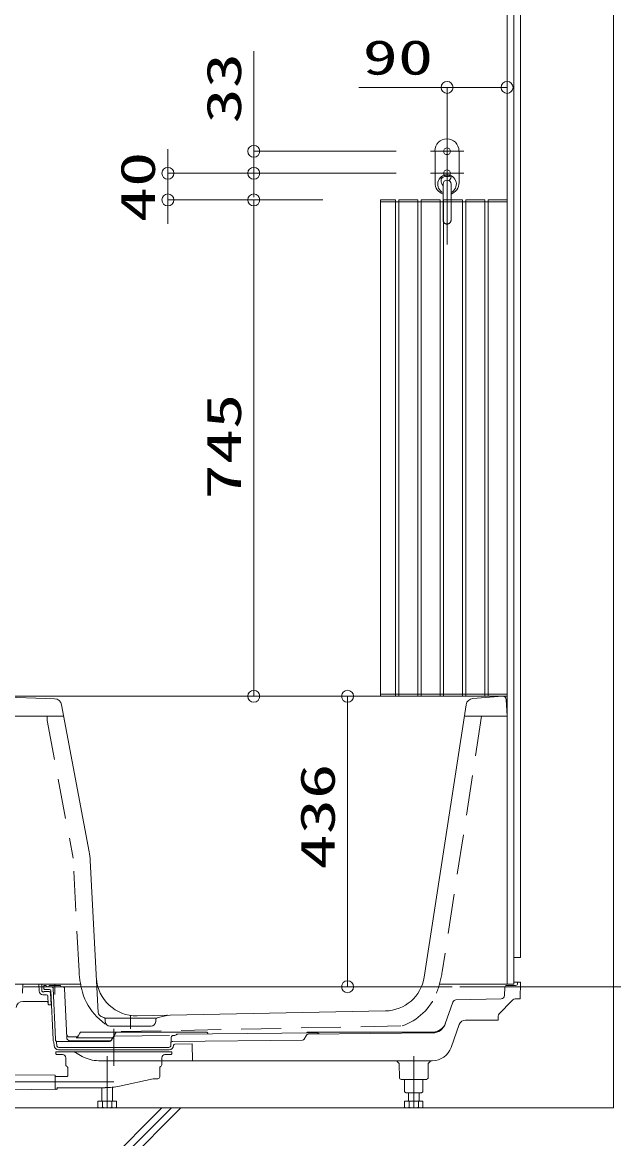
# Model space of a CAD drawing. Units: millimetres on the paper. Extents: x -305 to 305, y -152 to 152.
# Drawn here: x -218.7 to -189.1, y -99 to -43.1 of the extents above; entities that cross this region are included whole.
import ezdxf
from ezdxf.enums import TextEntityAlignment as Align

# ---------------------------------------------------------------- set-up
doc = ezdxf.new("R2010")
doc.units = ezdxf.units.MM
for name, pattern in [('DASHED2', [3, 2, -1]), ('LONG_CHAIN', [21, 18, -1, 1, -1]), ('LONG_DOUBLE_CHAIN', [21.8, 18, -1, 0.6, -0.6, 0.6, -1])]:
    doc.linetypes.add(name, pattern=pattern)
doc.layers.add('0-0_0', color=7, linetype='Continuous', lineweight=9)
doc.layers.add('0-1_VIEW0001', color=7, linetype='Continuous', lineweight=9)
doc.styles.add('ＭＳ ゴシック', font='')
doc.styles.get('ＭＳ ゴシック').set_extended_font_data('MS Gothic')

# ---------------------------------------------------------------- blocks, each defined once
blk = doc.blocks.new('_ORIGIN')
at = {"layer": '0-0_0'}
blk.add_line((0, 0), (-1, 0), dxfattribs=at)
blk.add_circle((0, 0), 0.5, dxfattribs=at)

msp = doc.modelspace()

# ---------------------------------------------------------------- linework, layer by layer
at = {"layer": '0-0_0'}
for p, q in [((-197.425, -46.353), (-201.839, -46.353)), ((-196.825, -46.353), (-195.025, -46.353)), ((-207.089, -48.954), (-207.089, -48.354)), ((-207.089, -50.654), (-207.089, -49.554)), ((-203.631, -50.654), (-207.089, -50.654)), ((-207.089, -51.254), (-207.089, -51.854)), ((-203.631, -51.987), (-207.09, -51.987)), ((-207.09, -76.22), (-207.09, -52.587)), ((-203.631, -76.82), (-207.09, -76.82)), ((-197.175, -76.82), (-202.401, -76.82)), ((-202.401, -90.754), (-202.401, -77.42)), ((-197.175, -91.354), (-202.401, -91.354))]:
    msp.add_line(p, q, dxfattribs=at)
msp.add_lwpolyline([(-199.965, -49.554), (-207.089, -49.554), (-207.089, -44.539)], dxfattribs=at)
at = {"layer": '0-1_VIEW0001'}
for p, q in [((-189.091, -14.02), (-189.091, -97.42)), ((-194.425, -77.82), (-194.425, -25.187)), ((-194.091, -91.22), (-194.091, -25.187)), ((-193.758, -89.887), (-193.758, -25.187)), ((-211.386, -50.054), (-211.386, -49.454)), ((-199.965, -50.654), (-211.386, -50.654)), ((-211.386, -51.987), (-211.386, -50.654)), ((-203.631, -51.987), (-211.386, -51.987)), ((-211.386, -52.587), (-211.386, -53.187)), ((-206.591, -76.82), (-220.586, -76.82)), ((-220.58, -76.82), (-217.051, -76.943)), ((-217.96, -76.82), (-194.635, -76.82)), ((-194.648, -76.821), (-196.134, -76.932)), ((-215.319, -84.601), (-216.704, -77.242)), ((-198.568, -90.87), (-196.469, -77.242)), ((-219.725, -77.82), (-216.595, -77.82)), ((-194.425, -91.22), (-194.425, -77.82)), ((-215.266, -85.043), (-214.868, -92.638)), ((-194.091, -89.887), (-193.758, -89.887)), ((-215.752, -91.22), (-221.641, -91.22)), ((-218.666, -91.682), (-218.638, -91.22)), ((-217.82, -91.578), (-217.835, -91.22)), ((-217.683, -91.572), (-217.699, -91.22)), ((-217.533, -91.287), (-217.589, -91.287)), ((-217.589, -91.287), (-217.586, -91.457)), ((-217.303, -91.49), (-217.552, -91.49)), ((-217.354, -91.587), (-217.552, -91.587)), ((-217.454, -91.324), (-217.462, -91.316)), ((-217.22, -91.354), (-217.383, -91.354)), ((-217.325, -91.287), (-217.358, -91.354)), ((-216.758, -91.287), (-217.325, -91.287)), ((-217.13, -93.99), (-217.236, -91.554)), ((-216.654, -91.354), (-217.22, -91.354)), ((-217.01, -93.985), (-217.121, -91.449)), ((-216.725, -91.354), (-216.758, -91.287)), ((-216.447, -93.901), (-216.554, -91.449)), ((-194.091, -91.22), (-197.799, -91.22)), ((-194.547, -91.798), (-194.529, -91.383)), ((-193.993, -91.287), (-194.429, -91.287)), ((-194.091, -91.12), (-193.758, -91.12)), ((-193.892, -91.153), (-193.893, -91.189)), ((-193.773, -91.954), (-193.758, -91.12)), ((-217.469, -92.087), (-218.639, -92.087)), ((-217.451, -91.757), (-217.633, -91.757)), ((-217.367, -92.222), (-217.385, -91.821)), ((-217.229, -92.254), (-217.254, -91.683)), ((-197.515, -93.217), (-197.13, -92.128)), ((-196.977, -92.017), (-194.709, -91.958)), ((-194.19, -92.056), (-194.815, -92.706)), ((-193.893, -91.954), (-193.949, -91.954)), ((-193.893, -91.954), (-193.773, -91.954)), ((-217.229, -92.254), (-217.334, -92.254)), ((-200.504, -92.565), (-212.921, -92.813)), ((-214.589, -92.894), (-214.72, -92.843)), ((-214.529, -92.92), (-211.987, -92.92)), ((-214.52, -93.099), (-214.526, -92.982)), ((-214.52, -93.099), (-214.526, -92.982)), ((-214.52, -93.099), (-214.526, -92.982)), ((-211.997, -93.099), (-211.991, -92.995)), ((-211.443, -92.788), (-211.915, -92.903)), ((-196.813, -93.242), (-197.219, -94.387)), ((-194.865, -93.02), (-196.499, -93.02)), ((-194.865, -93.02), (-194.861, -92.819)), ((-215.896, -93.858), (-215.787, -93.67)), ((-213.976, -93.62), (-215.7, -93.62)), ((-212.23, -93.32), (-214.287, -93.32)), ((-214.217, -94.037), (-214.005, -93.67)), ((-214.034, -93.82), (-211.305, -93.792)), ((-209.483, -93.62), (-213.918, -93.62)), ((-211.121, -93.791), (-211.041, -93.79)), ((-203.959, -93.652), (-210.892, -93.722)), ((-209.375, -93.706), (-209.396, -93.67)), ((-204.568, -93.971), (-204.453, -93.773)), ((-204.368, -93.723), (-198.137, -93.661)), ((-198.129, -93.62), (-204.367, -93.62)), ((-217.082, -94.297), (-217.09, -94.124)), ((-216.955, -94.087), (-214.303, -94.087)), ((-216.946, -94.291), (-216.952, -94.139)), ((-216.846, -94.387), (-216.531, -94.387)), ((-216.531, -94.387), (-211.651, -94.387)), ((-215.959, -93.868), (-216.289, -93.868)), ((-216.281, -94.054), (-214.284, -94.054)), ((-214.142, -93.908), (-215.982, -93.908)), ((-211.651, -94.387), (-211.337, -94.387)), ((-211.22, -93.886), (-211.237, -94.291)), ((-211.232, -94.182), (-211.237, -94.291)), ((-204.653, -94.021), (-211.134, -94.086)), ((-211.1, -94.285), (-211.101, -94.296)), ((-210.166, -94.213), (-211.034, -94.222)), ((-210.166, -94.213), (-210.151, -95.054)), ((-216.991, -94.62), (-216.991, -94.704)), ((-216.975, -94.604), (-211.208, -94.604)), ((-216.868, -94.604), (-216.975, -94.604)), ((-216.871, -94.737), (-216.958, -94.737)), ((-216.871, -94.737), (-216.651, -94.747)), ((-216.531, -94.507), (-216.862, -94.507)), ((-216.531, -94.507), (-211.32, -94.507)), ((-216.491, -94.913), (-216.491, -95.22)), ((-216.092, -94.599), (-215.674, -94.836)), ((-211.691, -94.913), (-211.691, -95.265)), ((-211.312, -94.737), (-211.532, -94.747)), ((-211.312, -94.737), (-211.225, -94.737)), ((-211.191, -94.62), (-211.191, -94.704)), ((-216.491, -95.22), (-216.491, -95.265)), ((-216.462, -95.32), (-216.421, -95.347)), ((-216.391, -95.813), (-216.391, -95.403)), ((-214.485, -95.054), (-214.852, -95.054)), ((-214.485, -95.054), (-210.151, -95.054)), ((-211.791, -95.854), (-211.791, -95.403)), ((-211.721, -95.32), (-211.762, -95.347)), ((-210.151, -95.054), (-198.162, -95.054)), ((-199.822, -95.189), (-199.894, -95.118)), ((-199.822, -95.189), (-199.808, -95.922)), ((-198.36, -95.189), (-198.375, -95.922)), ((-198.289, -95.118), (-198.36, -95.189)), ((-217.041, -95.779), (-219.342, -95.759)), ((-217.025, -96.408), (-217.025, -95.796)), ((-216.425, -95.846), (-217.025, -95.849)), ((-212.125, -95.954), (-213.813, -96.326)), ((-212.125, -95.954), (-211.891, -95.954)), ((-198.442, -95.987), (-199.741, -95.987)), ((-199.553, -95.987), (-199.553, -96.608)), ((-198.63, -95.987), (-198.63, -96.608)), ((-217.041, -96.487), (-219.375, -96.507)), ((-217.025, -96.47), (-217.025, -96.408)), ((-217.025, -96.409), (-217.025, -96.454)), ((-216.991, -96.487), (-216.958, -96.487)), ((-216.925, -96.42), (-216.925, -96.454)), ((-216.908, -96.404), (-214.53, -96.404)), ((-214.691, -96.403), (-214.691, -97.087)), ((-214.158, -96.383), (-214.158, -97.087)), ((-199.475, -96.654), (-199.553, -96.608)), ((-198.63, -96.608), (-198.708, -96.654)), ((-214.887, -97.087), (-214.887, -97.375)), ((-213.963, -97.087), (-214.887, -97.087)), ((-214.656, -97.087), (-214.656, -97.375)), ((-214.194, -97.087), (-214.194, -97.375)), ((-213.963, -97.087), (-213.963, -97.375)), ((-199.553, -97.087), (-199.553, -97.375)), ((-198.63, -97.087), (-199.553, -97.087)), ((-199.475, -96.654), (-198.708, -96.654)), ((-199.358, -96.654), (-199.358, -97.087)), ((-199.322, -97.087), (-199.322, -97.375)), ((-198.86, -97.087), (-198.86, -97.375)), ((-198.825, -96.654), (-198.825, -97.087)), ((-198.63, -97.087), (-198.63, -97.375)), ((-254.149, -97.42), (-189.091, -97.42)), ((-254.149, -97.42), (-189.091, -97.42)), ((-254.149, -97.42), (-189.091, -97.42)), ((-211.683, -97.42), (-215.683, -101.42)), ((-211.212, -97.42), (-215.212, -101.42)), ((-214.887, -97.375), (-214.808, -97.42)), ((-214.041, -97.42), (-214.808, -97.42)), ((-210.74, -97.42), (-214.74, -101.42)), ((-214.041, -97.42), (-213.963, -97.375)), ((-199.553, -97.375), (-199.475, -97.42)), ((-198.708, -97.42), (-199.475, -97.42)), ((-198.708, -97.42), (-198.63, -97.375))]:
    msp.add_line(p, q, dxfattribs=at)
at = {"layer": '0-1_VIEW0001', "color": 2, "linetype": 'LONG_CHAIN'}
for p, q in [((-197.425, -46.354), (-197.425, -54.22)), ((-198.258, -49.554), (-196.591, -49.554)), ((-198.258, -50.654), (-196.591, -50.654))]:
    msp.add_line(p, q, dxfattribs=at)
at = {"layer": '0-1_VIEW0001', "linetype": 'LONG_CHAIN'}
for p, q in [((-197.425, -48.887), (-197.425, -50.22)), ((-198.091, -49.554), (-196.758, -49.554)), ((-197.425, -49.987), (-197.425, -51.32)), ((-198.091, -50.654), (-196.758, -50.654)), ((-217.041, -91.22), (-217.041, -91.57)), ((-217.039, -91.434), (-217.039, -91.74)), ((-213.258, -93.454), (-213.258, -92.787)), ((-214.091, -93.458), (-214.091, -95.078)), ((-214.091, -93.458), (-214.091, -95.318)), ((-214.425, -94.82), (-214.425, -97.42)), ((-199.091, -94.82), (-199.091, -97.42)), ((-216.734, -96.12), (-219.556, -96.12)), ((-214.091, -96.12), (-218.326, -96.12))]:
    msp.add_line(p, q, dxfattribs=at)
at = {"layer": '0-1_VIEW0001', "color": 2}
for p, q in [((-198.025, -51.127), (-198.025, -49.527)), ((-196.825, -51.127), (-196.825, -49.527)), ((-197.721, -51.01), (-197.721, -50.833)), ((-197.625, -51.194), (-197.625, -51.987)), ((-197.225, -51.194), (-197.225, -51.987))]:
    msp.add_line(p, q, dxfattribs=at)
at = {"layer": '0-1_VIEW0001', "color": 6}
for p, q in [((-200.758, -51.987), (-200.758, -76.82)), ((-200.008, -51.987), (-200.758, -51.987)), ((-194.425, -52.087), (-200.758, -52.087)), ((-200.008, -51.987), (-200.008, -76.82)), ((-199.841, -51.987), (-199.841, -76.82)), ((-198.891, -51.987), (-199.841, -51.987)), ((-198.891, -51.987), (-198.891, -76.82)), ((-198.725, -51.987), (-198.725, -76.82)), ((-197.775, -51.987), (-198.725, -51.987)), ((-197.775, -51.987), (-197.775, -76.82)), ((-197.608, -51.987), (-197.608, -76.82)), ((-196.658, -51.987), (-197.608, -51.987)), ((-196.658, -51.987), (-196.658, -76.82)), ((-196.491, -51.987), (-196.491, -76.82)), ((-195.541, -51.987), (-196.491, -51.987)), ((-195.541, -51.987), (-195.541, -76.82)), ((-195.375, -51.987), (-195.375, -76.82)), ((-194.425, -51.987), (-195.375, -51.987)), ((-194.425, -51.987), (-195.375, -51.987)), ((-194.425, -51.987), (-194.425, -76.82)), ((-194.425, -76.72), (-200.758, -76.72)), ((-200.008, -76.82), (-200.758, -76.82)), ((-198.891, -76.82), (-199.841, -76.82)), ((-197.775, -76.82), (-198.725, -76.82)), ((-196.658, -76.82), (-197.608, -76.82)), ((-195.541, -76.82), (-196.491, -76.82)), ((-194.425, -76.82), (-195.375, -76.82))]:
    msp.add_line(p, q, dxfattribs=at)
at = {"layer": '0-1_VIEW0001', "color": 2, "linetype": 'DASHED2'}
for p, q in [((-197.625, -51.987), (-197.625, -52.994)), ((-197.225, -51.987), (-197.225, -52.994))]:
    msp.add_line(p, q, dxfattribs=at)
at = {"layer": '0-1_VIEW0001', "color": 4}
msp.add_line((-217.425, -78.025), (-217.425, -77.82), dxfattribs=at)
at = {"layer": '0-1_VIEW0001', "color": 4, "linetype": 'DASHED2'}
for p, q in [((-217.425, -78.025), (-216.127, -84.922)), ((-195.695, -77.82), (-197.665, -90.613)), ((-215.831, -90.568), (-216.127, -84.922)), ((-213.726, -93.596), (-199.671, -93.315))]:
    msp.add_line(p, q, dxfattribs=at)
at = {"layer": '0-1_VIEW0001', "linetype": 'LONG_DOUBLE_CHAIN'}
msp.add_line((-156.983, -91.354), (-261.091, -91.354), dxfattribs=at)
at = {"layer": '0-1_VIEW0001'}
msp.add_lwpolyline([(-196.563, -77.82), (-194.425, -77.82), (-194.469, -76.978)], dxfattribs=at)
for centre in [(-197.425, -49.554), (-197.425, -50.654)]:
    msp.add_circle(centre, 0.167, dxfattribs=at)
at = {"layer": '0-1_VIEW0001', "color": 2}
for centre, radius, start, end in [((-197.429, -49.527), 0.6, 360, 180), ((-197.425, -51.194), 0.467, 295.3769, 244.623), ((-197.425, -51.194), 0.4, 59.6371, 137.8736), ((-197.425, -50.827), 0.203, 306.0189, 16.3554), ((-197.425, -51.127), 0.6, 180, 250.5288), ((-197.291, -51.01), 0.43, 180, 219.1774), ((-197.425, -51.194), 0.2, 360, 180), ((-197.291, -51.01), 0.0233, 126.0189, 233.9812), ((-197.425, -51.194), 0.203, 349.6111, 53.9811), ((-197.425, -51.127), 0.6, 289.4712, 0)]:
    msp.add_arc(centre, radius, start, end, dxfattribs=at)
at = {"layer": '0-1_VIEW0001', "color": 2, "linetype": 'DASHED2'}
msp.add_arc((-197.425, -52.994), 0.2, 180, 0, dxfattribs=at)
at = {"layer": '0-1_VIEW0001'}
for centre, radius, start, end in [((-217.064, -77.31), 0.367, 10.66, 88.0034), ((-196.107, -77.297), 0.367, 94.2761, 171.2459), ((-194.635, -76.987), 0.167, 3, 93.2069), ((-218.594, -85.218), 3.333, 3, 10.66), ((-212.961, -90.814), 2, 183, 271.1458), ((-200.544, -90.566), 2, 271.1458, 351.2459), ((-217.633, -91.57), 0.187, 182.5, 270), ((-217.633, -91.57), 0.05, 182.5, 314.4153), ((-217.552, -91.654), 0.0667, 90, 134.4153), ((-217.552, -91.457), 0.0333, 181, 270), ((-217.533, -91.387), 0.1, 45, 90), ((-217.383, -91.254), 0.1, 225, 270), ((-217.354, -91.687), 0.1, 2.5, 90), ((-217.303, -91.557), 0.0667, 2.5, 90), ((-217.22, -91.454), 0.1, 2.5, 90), ((-216.654, -91.454), 0.1, 2.5, 90), ((-194.429, -91.387), 0.1, 90, 177.5), ((-193.993, -91.187), 0.1, 270, 359), ((-193.859, -91.154), 0.0333, 90, 179), ((-218.639, -92.42), 0.333, 90, 176.5), ((-217.469, -92.187), 0.1, 2.5, 90), ((-217.451, -91.824), 0.0667, 2.5, 90), ((-196.973, -92.184), 0.167, 91.5049, 160.4975), ((-194.714, -91.791), 0.167, 271.5049, 357.5), ((-193.949, -92.287), 0.333, 90, 136.1438), ((-217.334, -92.22), 0.0333, 182.5, 270), ((-214.635, -92.625), 0.233, 183, 248.5185), ((-194.695, -92.822), 0.167, 136.1438, 179), ((-214.626, -92.987), 0.1, 3, 68.5185), ((-214.287, -93.087), 0.233, 183, 270), ((-212.23, -93.087), 0.233, 270, 357), ((-211.891, -93), 0.1, 103.659, 177), ((-211.403, -92.95), 0.167, 91.1458, 103.659), ((-198.144, -92.994), 0.667, 270.5729, 340.4975), ((-198.129, -92.954), 0.667, 270, 340.4975), ((-196.499, -93.354), 0.333, 90, 160.4975), ((-216.289, -93.701), 0.167, 182.5, 270), ((-215.959, -93.768), 0.1, 270, 330), ((-215.7, -93.72), 0.1, 90, 150), ((-214.033, -93.92), 0.1, 90.5729, 150), ((-213.918, -93.72), 0.1, 90, 150), ((-211.12, -93.891), 0.1, 90.5729, 177.5), ((-211.042, -93.69), 0.1, 270.5729, 318.7626), ((-210.891, -93.822), 0.1, 90.5729, 138.7626), ((-209.483, -93.72), 0.1, 30, 90), ((-204.367, -93.823), 0.1, 90.5729, 150), ((-204.367, -93.72), 0.1, 90, 140.8476), ((-203.958, -93.752), 0.1, 42.3832, 90.5729), ((-203.81, -93.617), 0.1, 222.3833, 270.5729), ((-216.843, -93.977), 0.287, 182.5, 210.7649), ((-216.862, -94.287), 0.22, 182.5, 270), ((-216.843, -93.977), 0.167, 182.5, 218.47), ((-217.052, -94.143), 0.1, 2.5, 38.47), ((-216.846, -94.287), 0.1, 182.5, 270), ((-216.281, -93.887), 0.167, 182.5, 270), ((-215.982, -93.808), 0.1, 270, 330), ((-214.303, -93.987), 0.1, 270, 330), ((-214.284, -93.954), 0.1, 270, 330), ((-211.337, -94.287), 0.1, 270, 357.5), ((-211.32, -94.287), 0.22, 270, 357.5), ((-211.133, -94.186), 0.1, 90.5729, 177.5), ((-211.034, -94.288), 0.0667, 90.5729, 177.5), ((-204.654, -93.921), 0.1, 270.5729, 330), ((-198.162, -94.054), 1, 270, 340.4975), ((-216.975, -94.62), 0.0167, 90, 180), ((-216.958, -94.704), 0.0333, 180, 270), ((-216.658, -94.913), 0.167, 0, 87.5), ((-214.851, -93.387), 1.667, 240.4222, 270), ((-211.525, -94.913), 0.167, 92.5, 180), ((-211.225, -94.704), 0.0333, 270, 0), ((-211.208, -94.62), 0.0167, 0, 90), ((-216.425, -95.265), 0.0667, 180, 236.3099), ((-216.458, -95.403), 0.0667, 0, 56.3099), ((-211.725, -95.403), 0.0667, 123.6901, 180), ((-211.758, -95.265), 0.0667, 303.6901, 0), ((-199.729, -94.953), 0.233, 205.6028, 225.0002), ((-198.454, -94.953), 0.233, 314.9995, 334.397), ((-217.041, -95.796), 0.0167, 0, 89.5), ((-216.425, -95.813), 0.0333, 270.25, 0), ((-211.891, -95.854), 0.1, 270, 0), ((-199.741, -95.92), 0.0667, 181.1546, 270), ((-198.442, -95.92), 0.0667, 270, 358.8454), ((-217.041, -96.47), 0.0167, 270.5, 0), ((-216.991, -96.454), 0.0333, 180, 270), ((-216.958, -96.454), 0.0333, 270, 0), ((-216.908, -96.42), 0.0167, 90, 180), ((-214.53, -93.07), 3.333, 270, 282.4259), ((-214.814, -97.12), 0.3, 271.2052, 301.9385), ((-214.425, -96.809), 0.611, 247.7822, 292.2188), ((-214.035, -97.12), 0.3, 238.0615, 268.7948), ((-199.481, -97.12), 0.3, 271.2052, 301.9385), ((-199.091, -96.809), 0.611, 247.7822, 292.2188), ((-198.702, -97.12), 0.3, 238.0615, 268.7948)]:
    msp.add_arc(centre, radius, start, end, dxfattribs=at)
at = {"layer": '0-1_VIEW0001', "color": 4, "linetype": 'DASHED2'}
for centre, radius, start, end in [((-210.984, -90.314), 4.853, 183, 195.7273), ((-202.462, -89.874), 4.853, 338.2951, 351.2459), ((-212.896, -90.852), 2.867, 195.7273, 253.1813), ((-200.616, -90.609), 2.867, 289.2434, 338.2951)]:
    msp.add_arc(centre, radius, start, end, dxfattribs=at)

# ---------------------------------------------------------------- block references
at = {"layer": '0-0_0', "xscale": 0.6, "yscale": 0.6}
for p, rotation in [((-197.425, -46.353), 180), ((-207.089, -49.554), 270), ((-207.089, -50.654), 90), ((-207.09, -51.987), 90), ((-207.09, -76.82), 270), ((-202.401, -76.82), 90), ((-202.401, -91.354), 270)]:
    msp.add_blockref('_ORIGIN', p, dxfattribs=dict(at, rotation=rotation))
msp.add_blockref('_ORIGIN', (-194.425, -46.353), dxfattribs=at)
at = {"layer": '0-1_VIEW0001', "xscale": 0.6, "yscale": 0.6}
for p, rotation in [((-211.386, -50.654), 270), ((-211.386, -51.987), 90)]:
    msp.add_blockref('_ORIGIN', p, dxfattribs=dict(at, rotation=rotation))

# ---------------------------------------------------------------- texts
at = {"layer": '0-0_0', "style": 'ＭＳ ゴシック', "width": 1.5}
msp.add_text('90', height=1.73, dxfattribs=at).set_placement((-201.646, -46.236), align=Align.BOTTOM_LEFT)
for s, p in [('33', (-207.206, -48.161)), ('745', (-207.207, -66.974)), ('436', (-202.518, -85.489))]:
    msp.add_text(s, height=1.73, rotation=90, dxfattribs=at).set_placement(p, align=Align.BOTTOM_LEFT)
at = {"layer": '0-1_VIEW0001', "style": 'ＭＳ ゴシック', "width": 1.5}
msp.add_text('40', height=1.73, rotation=90, dxfattribs=at).set_placement((-211.511, -53.102), align=Align.BOTTOM_LEFT)

doc.saveas('drawing.dxf')
